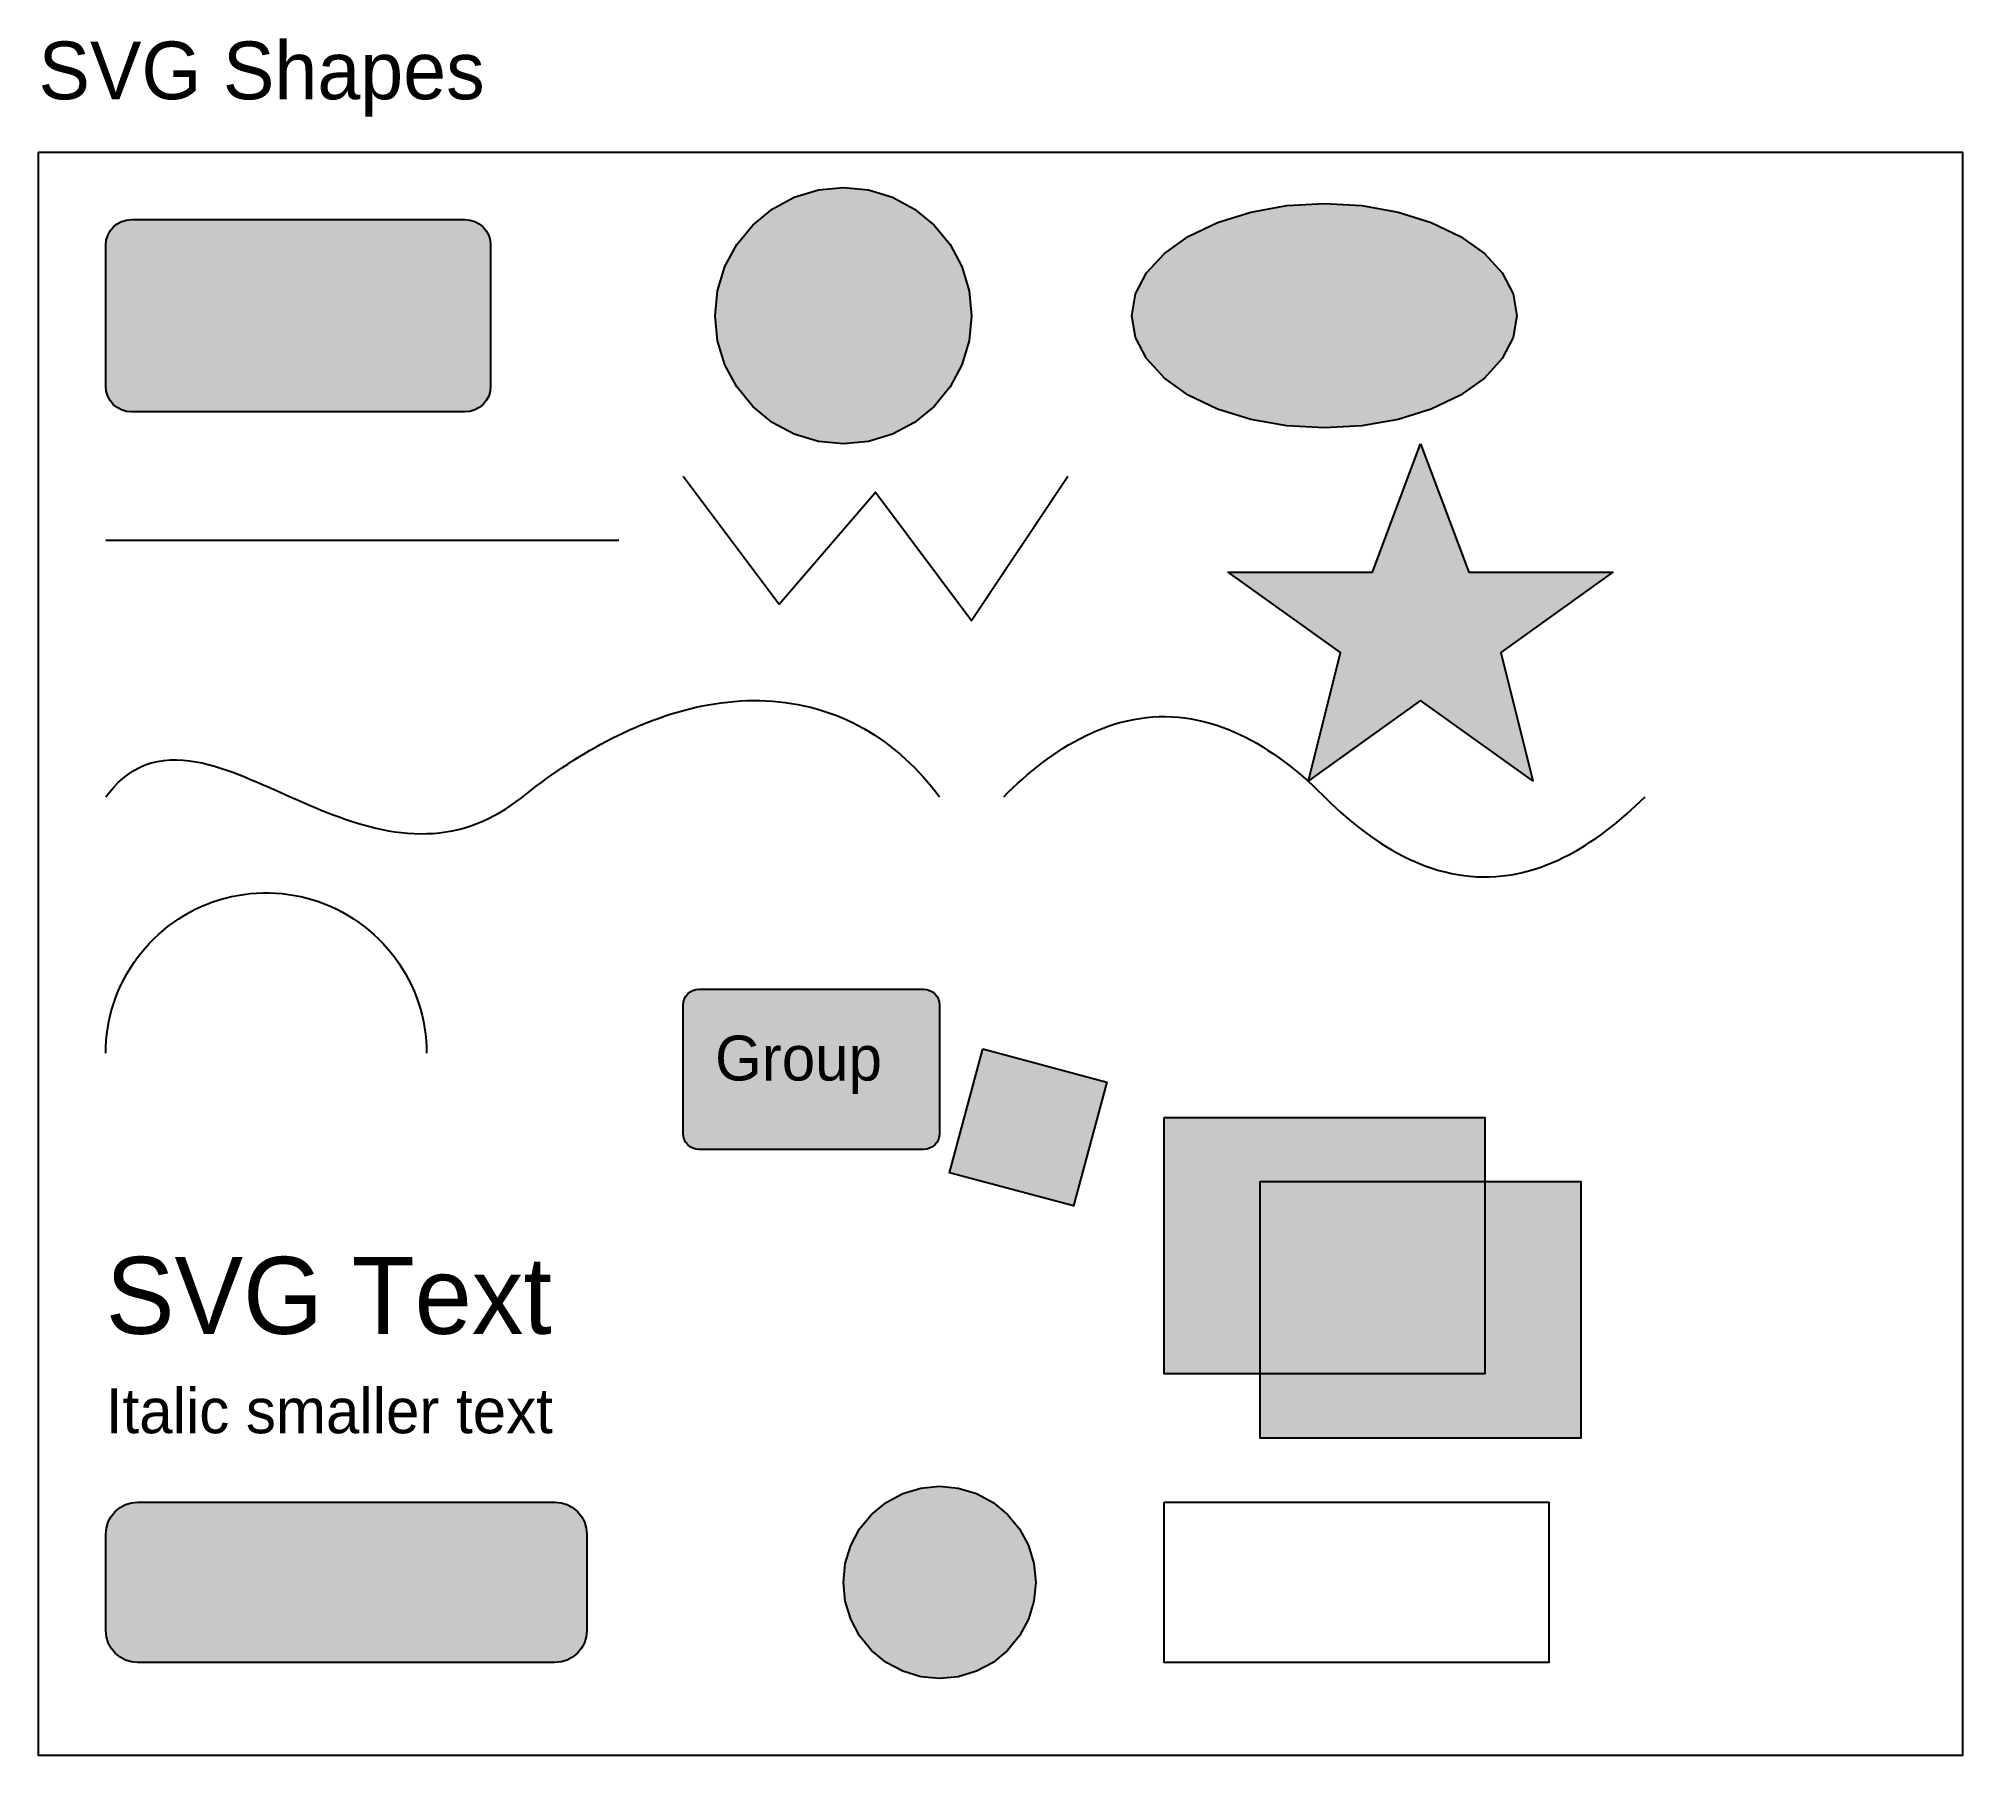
# Model space of a CAD drawing. Extents: x 0 to 600, y 4 to 539.
import ezdxf

# ---------------------------------------------------------------- set-up
doc = ezdxf.new("R2010")
doc.units = 0

msp = doc.modelspace()

# ---------------------------------------------------------------- hatches: boundary and pattern name
at = {"true_color": 0x1e88e5}
msp.add_hatch(color=256, dxfattribs=at).paths.add_polyline_path([(291, 453), (290.23, 445.2), (287.96, 437.69), (284.26, 430.78), (279.28, 424.72), (273.22, 419.74), (266.31, 416.04), (258.8, 413.77), (251, 413), (243.2, 413.77), (235.69, 416.04), (228.78, 419.74), (222.72, 424.72), (217.74, 430.78), (214.04, 437.69), (211.77, 445.2), (211, 453), (211.77, 460.8), (214.04, 468.31), (217.74, 475.22), (222.72, 481.28), (228.78, 486.26), (235.69, 489.96), (243.2, 492.23), (251, 493), (258.8, 492.23), (266.31, 489.96), (273.22, 486.26), (279.28, 481.28), (284.26, 475.22), (287.96, 468.31), (290.23, 460.8)], flags=0)
at = {"true_color": 0x43a047}
msp.add_hatch(color=256, dxfattribs=at).paths.add_polyline_path([(461, 453), (459.85, 446.17), (456.43, 439.61), (450.89, 433.56), (443.43, 428.25), (434.33, 423.9), (423.96, 420.66), (412.71, 418.67), (401, 418), (389.29, 418.67), (378.04, 420.66), (367.67, 423.9), (358.57, 428.25), (351.11, 433.56), (345.57, 439.61), (342.15, 446.17), (341, 453), (342.15, 459.83), (345.57, 466.39), (351.11, 472.44), (358.57, 477.75), (367.67, 482.1), (378.04, 485.34), (389.29, 487.33), (401, 488), (412.71, 487.33), (423.96, 485.34), (434.33, 482.1), (443.43, 477.75), (450.89, 472.44), (456.43, 466.39), (459.85, 459.83)], flags=0)
at = {"true_color": 0xe53935}
msp.add_hatch(color=256, dxfattribs=at).paths.add_polyline_path([(29, 483), (133, 483), (133, 483), (134.56, 482.85), (136.06, 482.39), (137.44, 481.65), (138.66, 480.66), (139.65, 479.44), (140.39, 478.06), (140.85, 476.56), (141, 475), (141, 431), (141, 431), (140.85, 429.44), (140.39, 427.94), (139.65, 426.56), (138.66, 425.34), (137.44, 424.35), (136.06, 423.61), (134.56, 423.15), (133, 423), (29, 423), (29, 423), (27.44, 423.15), (25.94, 423.61), (24.56, 424.35), (23.34, 425.34), (22.35, 426.56), (21.61, 427.94), (21.15, 429.44), (21, 431), (21, 475), (21, 475), (21.15, 476.56), (21.61, 478.06), (22.35, 479.44), (23.34, 480.66), (24.56, 481.65), (25.94, 482.39), (27.44, 482.85), (29, 483)], flags=0)
at = {"true_color": 0xfdd835}
msp.add_hatch(color=256, dxfattribs=at).paths.add_polyline_path([(431, 413), (446, 373), (491, 373), (456, 348), (466, 308), (431, 333), (396, 308), (406, 348), (371, 373), (416, 373)], flags=0)
at = {"true_color": 0xff7043}
msp.add_hatch(color=256, dxfattribs=at).paths.add_polyline_path([(206, 243), (276, 243), (276, 243), (276.98, 242.9), (277.91, 242.62), (278.78, 242.16), (279.54, 241.54), (280.16, 240.78), (280.62, 239.91), (280.9, 238.98), (281, 238), (281, 198), (281, 198), (280.9, 197.02), (280.62, 196.09), (280.16, 195.22), (279.54, 194.46), (278.78, 193.84), (277.91, 193.38), (276.98, 193.1), (276, 193), (206, 193), (206, 193), (205.02, 193.1), (204.09, 193.38), (203.22, 193.84), (202.46, 194.46), (201.84, 195.22), (201.38, 196.09), (201.1, 197.02), (201, 198), (201, 238), (201, 238), (201.1, 238.98), (201.38, 239.91), (201.84, 240.78), (202.46, 241.54), (203.22, 242.16), (204.09, 242.62), (205.02, 242.9), (206, 243)], flags=0)
at = {"true_color": 0x5c6bc0}
msp.add_hatch(color=256, dxfattribs=at).paths.add_polyline_path([(294.47, 224.38), (333.11, 214.02), (322.76, 175.39), (284.12, 185.74)], flags=0)
at = {"true_color": 0x2196f3}
msp.add_hatch(color=256, dxfattribs=at).paths.add_polyline_path([(351, 203), (451, 203), (451, 123), (351, 123)], flags=0)
at = {"true_color": 0xf44336}
msp.add_hatch(color=256, dxfattribs=at).paths.add_polyline_path([(381, 183), (481, 183), (481, 103), (381, 103)], flags=0)
at = {"true_color": 0xff6b6b}
msp.add_hatch(color=256, dxfattribs=at).paths.add_polyline_path([(311, 58), (310.42, 52.15), (308.72, 46.52), (305.94, 41.33), (302.21, 36.79), (297.67, 33.06), (292.48, 30.28), (286.85, 28.58), (281, 28), (275.15, 28.58), (269.52, 30.28), (264.33, 33.06), (259.79, 36.79), (256.06, 41.33), (253.28, 46.52), (251.58, 52.15), (251, 58), (251.58, 63.85), (253.28, 69.48), (256.06, 74.67), (259.79, 79.21), (264.33, 82.94), (269.52, 85.72), (275.15, 87.42), (281, 88), (286.85, 87.42), (292.48, 85.72), (297.67, 82.94), (302.21, 79.21), (305.94, 74.67), (308.72, 69.48), (310.42, 63.85)], flags=0)
at = {"true_color": 0x667eea}
msp.add_hatch(color=256, dxfattribs=at).paths.add_polyline_path([(31, 83), (161, 83), (161, 83), (162.95, 82.81), (164.83, 82.24), (166.56, 81.31), (168.07, 80.07), (169.31, 78.56), (170.24, 76.83), (170.81, 74.95), (171, 73), (171, 43), (171, 43), (170.81, 41.05), (170.24, 39.17), (169.31, 37.44), (168.07, 35.93), (166.56, 34.69), (164.83, 33.76), (162.95, 33.19), (161, 33), (31, 33), (31, 33), (29.05, 33.19), (27.17, 33.76), (25.44, 34.69), (23.93, 35.93), (22.69, 37.44), (21.76, 39.17), (21.19, 41.05), (21, 43), (21, 73), (21, 73), (21.19, 74.95), (21.76, 76.83), (22.69, 78.56), (23.93, 80.07), (25.44, 81.31), (27.17, 82.24), (29.05, 82.81), (31, 83)], flags=0)

# ---------------------------------------------------------------- linework, layer by layer
at = {"true_color": 0xcccccc}
msp.add_lwpolyline([(0, 504), (600, 504), (600, 4), (0, 4)], close=True, dxfattribs=at)
at = {"true_color": 0x0d47a1}
msp.add_lwpolyline([(291, 453), (290.23, 445.2), (287.96, 437.69), (284.26, 430.78), (279.28, 424.72), (273.22, 419.74), (266.31, 416.04), (258.8, 413.77), (251, 413), (243.2, 413.77), (235.69, 416.04), (228.78, 419.74), (222.72, 424.72), (217.74, 430.78), (214.04, 437.69), (211.77, 445.2), (211, 453), (211.77, 460.8), (214.04, 468.31), (217.74, 475.22), (222.72, 481.28), (228.78, 486.26), (235.69, 489.96), (243.2, 492.23), (251, 493), (258.8, 492.23), (266.31, 489.96), (273.22, 486.26), (279.28, 481.28), (284.26, 475.22), (287.96, 468.31), (290.23, 460.8)], close=True, dxfattribs=at)
at = {"true_color": 0x1b5e20}
msp.add_lwpolyline([(461, 453), (459.85, 446.17), (456.43, 439.61), (450.89, 433.56), (443.43, 428.25), (434.33, 423.9), (423.96, 420.66), (412.71, 418.67), (401, 418), (389.29, 418.67), (378.04, 420.66), (367.67, 423.9), (358.57, 428.25), (351.11, 433.56), (345.57, 439.61), (342.15, 446.17), (341, 453), (342.15, 459.83), (345.57, 466.39), (351.11, 472.44), (358.57, 477.75), (367.67, 482.1), (378.04, 485.34), (389.29, 487.33), (401, 488), (412.71, 487.33), (423.96, 485.34), (434.33, 482.1), (443.43, 477.75), (450.89, 472.44), (456.43, 466.39), (459.85, 459.83)], close=True, dxfattribs=at)
at = {"true_color": 0xb71c1c}
msp.add_lwpolyline([(29, 483), (133, 483), (133, 483), (134.56, 482.85), (136.06, 482.39), (137.44, 481.65), (138.66, 480.66), (139.65, 479.44), (140.39, 478.06), (140.85, 476.56), (141, 475), (141, 431), (141, 431), (140.85, 429.44), (140.39, 427.94), (139.65, 426.56), (138.66, 425.34), (137.44, 424.35), (136.06, 423.61), (134.56, 423.15), (133, 423), (29, 423), (29, 423), (27.44, 423.15), (25.94, 423.61), (24.56, 424.35), (23.34, 425.34), (22.35, 426.56), (21.61, 427.94), (21.15, 429.44), (21, 431), (21, 475), (21, 475), (21.15, 476.56), (21.61, 478.06), (22.35, 479.44), (23.34, 480.66), (24.56, 481.65), (25.94, 482.39), (27.44, 482.85), (29, 483)], close=True, dxfattribs=at)
at = {"true_color": 0xf57f17}
msp.add_lwpolyline([(431, 413), (446, 373), (491, 373), (456, 348), (466, 308), (431, 333), (396, 308), (406, 348), (371, 373), (416, 373)], close=True, dxfattribs=at)
at = {"true_color": 0x9c27b0}
msp.add_lwpolyline([(201, 403), (231, 363), (261, 398), (291, 358), (321, 403)], dxfattribs=at)
at = {"true_color": 0xff9800}
msp.add_lwpolyline([(21, 383), (181, 383)], dxfattribs=at)
at = {"true_color": 0x00bcd4}
msp.add_lwpolyline([(21, 303), (22.24, 304.57), (23.56, 306.07), (24.96, 307.5), (26.45, 308.83), (28.04, 310.05), (29.71, 311.14), (31.47, 312.1), (33.3, 312.9), (35.19, 313.54), (37.13, 314.02), (39.1, 314.34), (41.09, 314.51), (43.09, 314.54), (45.09, 314.44), (47.08, 314.23), (49.05, 313.92), (51.01, 313.53), (52.96, 313.05), (54.88, 312.52), (56.8, 311.93), (58.69, 311.3), (60.57, 310.62), (62.44, 309.91), (64.3, 309.17), (66.15, 308.42), (67.99, 307.64), (69.83, 306.85), (71.66, 306.04), (73.49, 305.23), (75.32, 304.42), (77.14, 303.6), (78.97, 302.79), (80.8, 301.98), (82.63, 301.18), (84.47, 300.39), (86.31, 299.62), (88.16, 298.85), (90.02, 298.11), (91.88, 297.39), (93.76, 296.69), (95.64, 296.03), (97.54, 295.39), (99.44, 294.78), (101.36, 294.22), (103.29, 293.69), (105.23, 293.21), (107.18, 292.78), (109.15, 292.41), (111.12, 292.09), (113.1, 291.83), (115.09, 291.63), (117.09, 291.51), (119.09, 291.45), (121.09, 291.48), (123.08, 291.58), (125.08, 291.76), (127.06, 292.03), (129.03, 292.38), (130.98, 292.81), (132.91, 293.33), (134.82, 293.93), (136.7, 294.62), (138.54, 295.38), (140.36, 296.21), (142.14, 297.12), (143.89, 298.09), (145.6, 299.13), (147.27, 300.23), (148.9, 301.39), (150.49, 302.6), (152.06, 303.84), (153.63, 305.07), (155.22, 306.28), (156.83, 307.48), (158.44, 308.66), (160.07, 309.82), (161.71, 310.96), (163.37, 312.08), (165.03, 313.19), (166.72, 314.27), (168.41, 315.33), (170.12, 316.37), (171.84, 317.39), (173.58, 318.38), (175.32, 319.35), (177.09, 320.3), (178.86, 321.21), (180.65, 322.11), (182.45, 322.97), (184.27, 323.81), (186.1, 324.62), (187.94, 325.4), (189.8, 326.15), (191.66, 326.86), (193.54, 327.54), (195.43, 328.19), (197.34, 328.8), (199.25, 329.38), (201.18, 329.92), (203.11, 330.42), (205.06, 330.88), (207.02, 331.3), (208.98, 331.67), (210.95, 332), (212.93, 332.29), (214.92, 332.53), (216.91, 332.72), (218.9, 332.86), (220.9, 332.96), (222.9, 333), (224.9, 332.99), (226.9, 332.92), (228.89, 332.8), (230.88, 332.63), (232.87, 332.4), (234.85, 332.12), (236.82, 331.77), (238.78, 331.37), (240.73, 330.92), (242.66, 330.4), (244.57, 329.83), (246.47, 329.2), (248.35, 328.51), (250.2, 327.77), (252.04, 326.97), (253.85, 326.11), (255.63, 325.2), (257.38, 324.24), (259.11, 323.23), (260.8, 322.17), (262.47, 321.06), (264.1, 319.91), (265.7, 318.71), (267.26, 317.46), (268.79, 316.18), (270.29, 314.85), (271.75, 313.49), (273.18, 312.08), (274.57, 310.65), (275.92, 309.18), (277.25, 307.68), (278.53, 306.15), (279.78, 304.59), (281, 303)], dxfattribs=at)
at = {"true_color": 0xe91e63}
msp.add_lwpolyline([(301, 303), (302.42, 304.4), (303.86, 305.78), (305.33, 307.14), (306.81, 308.47), (308.32, 309.78), (309.85, 311.07), (311.4, 312.32), (312.98, 313.54), (314.58, 314.74), (316.21, 315.89), (317.86, 317.01), (319.53, 318.1), (321.24, 319.14), (322.96, 320.14), (324.72, 321.09), (326.5, 322), (328.3, 322.85), (330.13, 323.65), (331.99, 324.38), (333.86, 325.06), (335.76, 325.68), (337.68, 326.23), (339.62, 326.7), (341.57, 327.11), (343.54, 327.44), (345.52, 327.7), (347.51, 327.88), (349.5, 327.98), (351.5, 328), (353.49, 327.94), (355.49, 327.8), (357.47, 327.58), (359.44, 327.29), (361.41, 326.92), (363.35, 326.47), (365.28, 325.96), (367.19, 325.38), (369.08, 324.73), (370.94, 324.02), (372.79, 323.25), (374.6, 322.43), (376.4, 321.55), (378.16, 320.62), (379.9, 319.65), (381.62, 318.62), (383.31, 317.56), (384.97, 316.46), (386.61, 315.32), (388.22, 314.14), (389.81, 312.93), (391.38, 311.7), (392.92, 310.43), (394.44, 309.13), (395.93, 307.81), (397.41, 306.46), (398.86, 305.09), (400.29, 303.7), (401.71, 302.3), (403.14, 300.91), (404.59, 299.54), (406.07, 298.19), (407.56, 296.87), (409.08, 295.57), (410.62, 294.3), (412.19, 293.07), (413.78, 291.86), (415.39, 290.68), (417.03, 289.54), (418.69, 288.44), (420.38, 287.38), (422.1, 286.35), (423.84, 285.38), (425.6, 284.45), (427.4, 283.57), (429.21, 282.75), (431.06, 281.98), (432.92, 281.27), (434.81, 280.62), (436.72, 280.04), (438.65, 279.53), (440.59, 279.08), (442.56, 278.71), (444.53, 278.42), (446.51, 278.2), (448.51, 278.06), (450.5, 278), (452.5, 278.02), (454.49, 278.12), (456.48, 278.3), (458.46, 278.56), (460.43, 278.89), (462.38, 279.3), (464.32, 279.77), (466.24, 280.32), (468.14, 280.94), (470.01, 281.62), (471.87, 282.35), (473.7, 283.15), (475.5, 284), (477.28, 284.91), (479.04, 285.86), (480.76, 286.86), (482.47, 287.9), (484.14, 288.99), (485.79, 290.11), (487.42, 291.26), (489.02, 292.46), (490.6, 293.68), (492.15, 294.93), (493.68, 296.22), (495.19, 297.53), (496.67, 298.86), (498.14, 300.22), (499.58, 301.6), (501, 303)], dxfattribs=at)
at = {"true_color": 0x4caf50}
msp.add_lwpolyline([(21, 223), (21.04, 224.99), (21.15, 226.97), (21.35, 228.95), (21.62, 230.92), (21.97, 232.88), (22.4, 234.82), (22.91, 236.75), (23.49, 238.65), (24.15, 240.52), (24.88, 242.37), (25.69, 244.19), (26.57, 245.98), (27.52, 247.72), (28.54, 249.43), (29.62, 251.1), (30.78, 252.72), (31.99, 254.3), (33.26, 255.82), (34.6, 257.3), (35.99, 258.72), (37.44, 260.08), (38.94, 261.39), (40.49, 262.63), (42.09, 263.82), (43.73, 264.93), (45.42, 265.99), (47.15, 266.97), (48.91, 267.89), (50.72, 268.73), (52.55, 269.5), (54.41, 270.2), (56.3, 270.82), (58.21, 271.37), (60.15, 271.84), (62.1, 272.23), (64.06, 272.54), (66.04, 272.77), (68.02, 272.93), (70.01, 273.01), (71.99, 273.01), (73.98, 272.93), (75.96, 272.77), (77.94, 272.54), (79.9, 272.23), (81.85, 271.84), (83.79, 271.37), (85.7, 270.82), (87.59, 270.2), (89.45, 269.5), (91.28, 268.73), (93.09, 267.89), (94.85, 266.97), (96.58, 265.99), (98.27, 264.93), (99.91, 263.82), (101.51, 262.63), (103.06, 261.39), (104.56, 260.08), (106.01, 258.72), (107.4, 257.3), (108.74, 255.82), (110.01, 254.3), (111.22, 252.72), (112.38, 251.1), (113.46, 249.43), (114.48, 247.72), (115.43, 245.98), (116.31, 244.19), (117.12, 242.37), (117.85, 240.52), (118.51, 238.65), (119.09, 236.75), (119.6, 234.82), (120.03, 232.88), (120.38, 230.92), (120.65, 228.95), (120.85, 226.97), (120.96, 224.99), (121, 223)], dxfattribs=at)
at = {"true_color": 0xff7043}
msp.add_lwpolyline([(206, 243), (276, 243), (276, 243), (276.98, 242.9), (277.91, 242.62), (278.78, 242.16), (279.54, 241.54), (280.16, 240.78), (280.62, 239.91), (280.9, 238.98), (281, 238), (281, 198), (281, 198), (280.9, 197.02), (280.62, 196.09), (280.16, 195.22), (279.54, 194.46), (278.78, 193.84), (277.91, 193.38), (276.98, 193.1), (276, 193), (206, 193), (206, 193), (205.02, 193.1), (204.09, 193.38), (203.22, 193.84), (202.46, 194.46), (201.84, 195.22), (201.38, 196.09), (201.1, 197.02), (201, 198), (201, 238), (201, 238), (201.1, 238.98), (201.38, 239.91), (201.84, 240.78), (202.46, 241.54), (203.22, 242.16), (204.09, 242.62), (205.02, 242.9), (206, 243)], close=True, dxfattribs=at)
at = {"true_color": 0x5c6bc0}
msp.add_lwpolyline([(294.47, 224.38), (333.11, 214.02), (322.76, 175.39), (284.12, 185.74)], close=True, dxfattribs=at)
at = {"true_color": 0x1565c0}
msp.add_lwpolyline([(351, 203), (451, 203), (451, 123), (351, 123)], close=True, dxfattribs=at)
at = {"true_color": 0xc62828}
msp.add_lwpolyline([(381, 183), (481, 183), (481, 103), (381, 103)], close=True, dxfattribs=at)
at = {"true_color": 0xff6b6b}
msp.add_lwpolyline([(311, 58), (310.42, 52.15), (308.72, 46.52), (305.94, 41.33), (302.21, 36.79), (297.67, 33.06), (292.48, 30.28), (286.85, 28.58), (281, 28), (275.15, 28.58), (269.52, 30.28), (264.33, 33.06), (259.79, 36.79), (256.06, 41.33), (253.28, 46.52), (251.58, 52.15), (251, 58), (251.58, 63.85), (253.28, 69.48), (256.06, 74.67), (259.79, 79.21), (264.33, 82.94), (269.52, 85.72), (275.15, 87.42), (281, 88), (286.85, 87.42), (292.48, 85.72), (297.67, 82.94), (302.21, 79.21), (305.94, 74.67), (308.72, 69.48), (310.42, 63.85)], close=True, dxfattribs=at)
at = {"true_color": 0x667eea}
msp.add_lwpolyline([(31, 83), (161, 83), (161, 83), (162.95, 82.81), (164.83, 82.24), (166.56, 81.31), (168.07, 80.07), (169.31, 78.56), (170.24, 76.83), (170.81, 74.95), (171, 73), (171, 43), (171, 43), (170.81, 41.05), (170.24, 39.17), (169.31, 37.44), (168.07, 35.93), (166.56, 34.69), (164.83, 33.76), (162.95, 33.19), (161, 33), (31, 33), (31, 33), (29.05, 33.19), (27.17, 33.76), (25.44, 34.69), (23.93, 35.93), (22.69, 37.44), (21.76, 39.17), (21.19, 41.05), (21, 43), (21, 73), (21, 73), (21.19, 74.95), (21.76, 76.83), (22.69, 78.56), (23.93, 80.07), (25.44, 81.31), (27.17, 82.24), (29.05, 82.81), (31, 83)], close=True, dxfattribs=at)
at = {"true_color": 0x795548}
msp.add_lwpolyline([(351, 83), (471, 83), (471, 33), (351, 33)], close=True, dxfattribs=at)

# ---------------------------------------------------------------- texts
at = {"true_color": 0x000000}
msp.add_text('SVG Shapes', height=18, dxfattribs=at).set_placement((0, 520.5))
at = {"true_color": 0xffffff}
msp.add_text('Group', height=14, dxfattribs=at).set_placement((211, 214.5))
at = {"true_color": 0x333333}
msp.add_text('SVG Text', height=24, dxfattribs=at).set_placement((21, 135.5))
at = {"true_color": 0x666666}
msp.add_text('Italic smaller text', height=14, dxfattribs=at).set_placement((21, 104.5))

doc.saveas('drawing.dxf')
